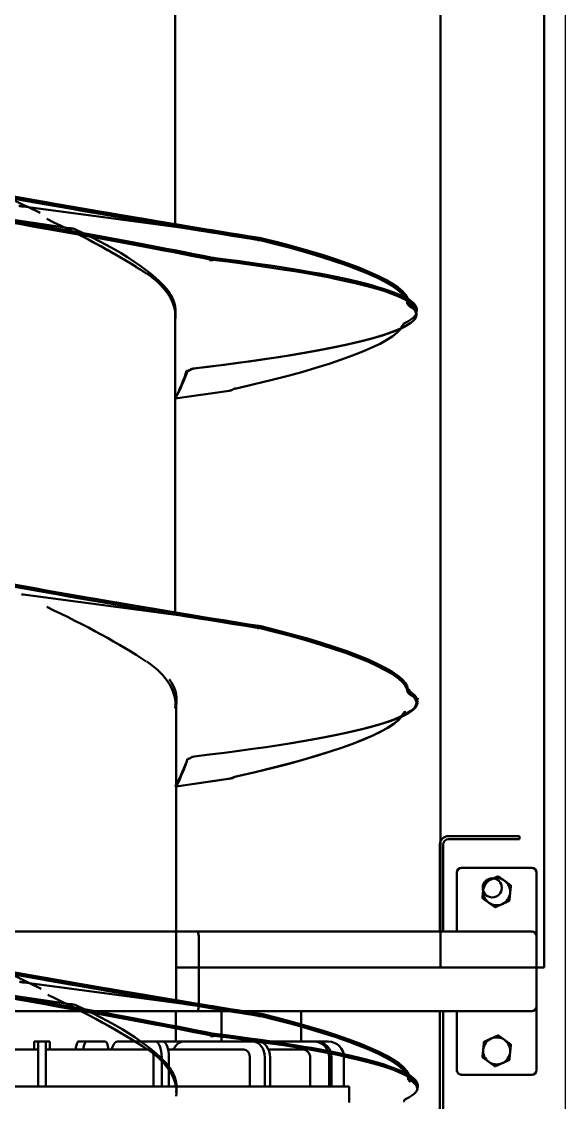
# Model space of a CAD drawing. Extents: x -3873 to 164127, y 7129 to 96529.
# Drawn here: x 63193 to 63535, y 67708 to 68387 of the extents above; entities that cross this region are included whole.
import ezdxf

# ---------------------------------------------------------------- set-up
doc = ezdxf.new("R2010")
doc.units = 0
doc.layers.add('LAYOUT', color=90, linetype='CONTINUOUS')
doc.layers.add('LAYOUT Kromeka', color=1, linetype='CONTINUOUS', lineweight=5)
doc.layers.add('Visible (ISO)', color=7, linetype='CONTINUOUS', lineweight=50)

# ---------------------------------------------------------------- blocks, each defined once
blk = doc.blocks.new('chilling_Gibletchiller_platform_short')
at = {"layer": 'LAYOUT', "color": 0, "linetype": 'Continuous', "ltscale": 50}
blk.add_line((-1205, 560), (1205, 560), dxfattribs=at)
blk = doc.blocks.new('*E242')
at = {"layer": 'Visible (ISO)', "color": 0}
blk.add_ellipse((2025.55, 84.12), major_axis=(243.51, -317.36), ratio=0.445686, start_param=2.064672, end_param=2.064674, dxfattribs=at)
blk = doc.blocks.new('CD30-500-2500 Giblet chiller')
at = {"layer": 'Visible (ISO)', "color": 0}
for p, q in [((105263.77, 16066.42), (107233.77, 16066.42)), ((106461.48, 16066.42), (107431.48, 16066.42)), ((107431.48, 16061.02), (107431.48, 16066.42)), ((107431.48, 16066.42), (107431.48, 16061.02)), ((107368.92, 16014.67), (107368.92, 16058.67)), ((107371.92, 16061.67), (107411.92, 16061.67)), ((107408.92, 16058.67), (107408.92, 15848.3)), ((107455.92, 16061.67), (107411.92, 16061.67)), ((107431.48, 16061.02), (107431.48, 16006.82)), ((107431.48, 16006.82), (107431.48, 16061.02)), ((107455.92, 16061.67), (107495.92, 16061.67)), ((107458.92, 16058.67), (107458.92, 15848.3)), ((107498.92, 16058.67), (107498.92, 16014.67)), ((107348.92, 16046.04), (107348.92, 16051.04)), ((107350.92, 16051.04), (107348.92, 16051.04)), ((107350.92, 16051.04), (107350.92, 16046.04)), ((107348.92, 16046.04), (107348.92, 16006.44)), ((107350.92, 16046.04), (107350.92, 16006.44)), ((107408.92, 16011.67), (107371.92, 16011.67)), ((107495.92, 16011.67), (107458.92, 16011.67)), ((105878.37, 16001.42), (107233.77, 16001.42)), ((106461.48, 16001.42), (107431.48, 16001.42)), ((107408.92, 16003.04), (107354.32, 16003.04)), ((107354.32, 16001.04), (107408.92, 16001.04)), ((107431.48, 16001.42), (107431.48, 16006.82)), ((107431.48, 16006.82), (107431.48, 16001.42)), ((107431.48, 16001.42), (107431.48, 15835.42)), ((107431.48, 15835.42), (107431.48, 16001.42)), ((107858.92, 16003.04), (107458.92, 16003.04)), ((107458.92, 16001.04), (107858.92, 16001.04)), ((107013.01, 15980.87), (107013.8, 15980.66)), ((107013.1, 15981), (107013.89, 15980.79)), ((107013.8, 15980.66), (107014.23, 15980.54)), ((107013.83, 15981.17), (107014.72, 15980.89)), ((107013.84, 15981.18), (107014.38, 15981.01)), ((107013.89, 15980.79), (107014.32, 15980.68)), ((107013.92, 15981.3), (107014.81, 15981.02)), ((107013.93, 15981.3), (107014.47, 15981.14)), ((107014.34, 15981.1), (107013.95, 15981.22)), ((107014.43, 15981.23), (107014.04, 15981.35)), ((107014.84, 15980.94), (107014.34, 15981.1)), ((107014.38, 15981.01), (107014.73, 15980.9)), ((107014.93, 15981.07), (107014.43, 15981.23)), ((107014.88, 15981.54), (107014.44, 15981.48)), ((107014.47, 15981.14), (107014.82, 15981.03)), ((107014.97, 15981.67), (107014.53, 15981.6)), ((107015.67, 15981.66), (107014.88, 15981.54)), ((107015.76, 15981.78), (107014.97, 15981.67)), ((107019.84, 15986.32), (107018.61, 15986.48)), ((107020.73, 15986.24), (107019.51, 15986.06)), ((107020.74, 15986.24), (107019.52, 15986.06)), ((107256.86, 15981.63), (107257.65, 15981.42)), ((107256.86, 15980.87), (107257.65, 15980.66)), ((107257.65, 15981.42), (107258.08, 15981.31)), ((107257.65, 15980.66), (107258.08, 15980.54)), ((107257.68, 15981.93), (107258.57, 15981.65)), ((107257.68, 15981.17), (107258.57, 15980.89)), ((107257.69, 15981.93), (107258.23, 15981.77)), ((107257.69, 15981.18), (107258.23, 15981.01)), ((107258.19, 15981.86), (107257.8, 15981.98)), ((107258.19, 15981.1), (107257.8, 15981.22)), ((107258.69, 15981.7), (107258.19, 15981.86)), ((107258.69, 15980.94), (107258.19, 15981.1)), ((107258.23, 15981.77), (107258.58, 15981.66)), ((107258.23, 15981.01), (107258.58, 15980.9)), ((107258.73, 15982.29), (107258.29, 15982.23)), ((107258.73, 15981.54), (107258.29, 15981.48)), ((107259.52, 15982.41), (107258.73, 15982.29)), ((107259.52, 15981.66), (107258.73, 15981.54)), ((107263.6, 15986.95), (107262.37, 15987.11)), ((107264.51, 15986.87), (107263.28, 15986.69)), ((107264.59, 15986.24), (107263.36, 15986.06)), ((107500.62, 15981.5), (107501.41, 15981.29)), ((107500.71, 15981.63), (107501.5, 15981.42)), ((107501.41, 15981.29), (107501.84, 15981.17)), ((107501.44, 15981.8), (107502.33, 15981.52)), ((107501.45, 15981.81), (107501.99, 15981.64)), ((107501.5, 15981.42), (107501.93, 15981.31)), ((107501.53, 15981.93), (107502.42, 15981.65)), ((107501.54, 15981.93), (107502.08, 15981.77)), ((107501.95, 15981.73), (107501.56, 15981.85)), ((107502.04, 15981.86), (107501.65, 15981.98)), ((107502.45, 15981.57), (107501.95, 15981.73)), ((107501.99, 15981.64), (107502.34, 15981.53)), ((107502.54, 15981.7), (107502.04, 15981.86)), ((107502.49, 15982.17), (107502.06, 15982.11)), ((107502.08, 15981.77), (107502.43, 15981.66)), ((107502.58, 15982.29), (107502.15, 15982.23)), ((107503.28, 15982.29), (107502.49, 15982.17)), ((107503.37, 15982.41), (107502.58, 15982.29)), ((107507.45, 15986.95), (107506.22, 15987.11)), ((107508.35, 15986.87), (107507.12, 15986.69)), ((107508.36, 15986.87), (107507.13, 15986.69)), ((107506.38, 15940.76), (107488.05, 15940.76)), ((107506.38, 15558.04), (107506.38, 15944.04)), ((107506.38, 15944.04), (107516.38, 15944.04)), ((107506.38, 15932.99), (107488.05, 15932.99)), ((107478.05, 15930.81), (107478.05, 15923.48)), ((107506.38, 15931.44), (107488.05, 15931.44)), ((107478.05, 15921.93), (107478.05, 15923.48)), ((107478.05, 15921.93), (107478.05, 15886.85)), ((107488.05, 15919.54), (107506.38, 15919.54)), ((107458.92, 15848.3), (107458.92, 15913.79)), ((107478.05, 15913.79), (107458.92, 15913.79)), ((107458.92, 15871.29), (107458.92, 15913.79)), ((107483.05, 15914.78), (107483.05, 15893.29)), ((107506.38, 15894.28), (107488.05, 15894.28)), ((106973.07, 15887.26), (106953.29, 15739.14)), ((106973.16, 15888.01), (106953.38, 15739.31)), ((106973.02, 15886.89), (106973.79, 15886.58)), ((106973.12, 15887.59), (106973.05, 15887.61)), ((106973.09, 15887.46), (106973.05, 15887.61)), ((106973.12, 15887.65), (106973.88, 15887.34)), ((106973.21, 15888.35), (106973.14, 15888.37)), ((106973.19, 15888.21), (106973.14, 15888.37)), ((106973.32, 15888.49), (106974.25, 15887.54)), ((106973.41, 15889.24), (106974.34, 15888.29)), ((106973.79, 15886.58), (106974.25, 15886.39)), ((106973.88, 15887.34), (106974.34, 15887.15)), ((106974.28, 15887.29), (106974.21, 15887.3)), ((106974.28, 15887.28), (106974.28, 15887.29)), ((106974.37, 15888.04), (106974.3, 15888.06)), ((106974.3, 15887.49), (106974.43, 15887.36)), ((106974.37, 15888.04), (106974.37, 15888.04)), ((106974.39, 15888.25), (106974.52, 15888.12)), ((106974.51, 15886.44), (106974.5, 15886.49)), ((106974.6, 15887.18), (106974.59, 15887.24)), ((107216.92, 15887.26), (107197.14, 15739.14)), ((107216.88, 15886.89), (107217.64, 15886.58)), ((107216.97, 15887.59), (107216.9, 15887.61)), ((107216.95, 15887.46), (107216.9, 15887.61)), ((107217.17, 15888.49), (107218.1, 15887.54)), ((107217.64, 15886.58), (107218.1, 15886.39)), ((107218.13, 15887.29), (107218.06, 15887.3)), ((107218.13, 15887.28), (107218.13, 15887.29)), ((107218.15, 15887.49), (107218.28, 15887.36)), ((107218.36, 15886.44), (107218.35, 15886.49)), ((107460.68, 15887.89), (107440.9, 15739.77)), ((107460.77, 15888.64), (107440.99, 15739.94)), ((107460.64, 15887.52), (107461.4, 15887.21)), ((107460.73, 15888.22), (107460.66, 15888.24)), ((107460.71, 15888.08), (107460.66, 15888.24)), ((107460.73, 15888.28), (107461.49, 15887.96)), ((107460.82, 15888.98), (107460.75, 15888.99)), ((107460.8, 15888.84), (107460.75, 15888.99)), ((107460.93, 15889.12), (107461.86, 15888.17)), ((107461.02, 15889.87), (107461.95, 15888.92)), ((107461.4, 15887.21), (107461.86, 15887.02)), ((107461.49, 15887.96), (107461.95, 15887.78)), ((107461.89, 15887.91), (107461.82, 15887.93)), ((107461.89, 15887.91), (107461.89, 15887.91)), ((107461.98, 15888.67), (107461.91, 15888.69)), ((107461.91, 15888.12), (107462.04, 15887.99)), ((107461.98, 15888.66), (107461.98, 15888.67)), ((107462, 15888.88), (107462.13, 15888.75)), ((107462.12, 15887.06), (107462.11, 15887.12)), ((107462.21, 15887.81), (107462.2, 15887.87)), ((107478.05, 15883.51), (107478.05, 15886.85)), ((107506.38, 15890.94), (107488.05, 15890.94)), ((107478.05, 15883.51), (107478.05, 15840.14)), ((107488.05, 15881.63), (107506.38, 15881.63)), ((107483.05, 15877.92), (107483.05, 15830.26)), ((107074, 15834.78), (107069.08, 15868.55)), ((107317.76, 15835.41), (107312.84, 15869.18)), ((107317.76, 15835.41), (107312.93, 15868.42)), ((107458.92, 15871.29), (107458.92, 15865.29)), ((107458.92, 15865.29), (107458.92, 15636.79)), ((106985.62, 15858.51), (106985.59, 15858.52)), ((106985.6, 15858.39), (106985.59, 15858.52)), ((106985.86, 15859.35), (106986.79, 15858.55)), ((106986.81, 15858.35), (106986.75, 15858.36)), ((106986.81, 15858.34), (106986.81, 15858.35)), ((106986.83, 15858.51), (106986.96, 15858.4)), ((107478.05, 15863.79), (107458.92, 15863.79)), ((107473.17, 15858.74), (107473.94, 15858.43)), ((107473.24, 15859.14), (107473.2, 15859.14)), ((107473.21, 15859.02), (107473.2, 15859.14)), ((107473.47, 15859.98), (107474.4, 15859.18)), ((107473.94, 15858.43), (107474.4, 15858.25)), ((107474.42, 15858.98), (107474.36, 15858.99)), ((107474.43, 15858.97), (107474.42, 15858.98)), ((107474.45, 15859.14), (107474.57, 15859.03)), ((106985.56, 15858.11), (106986.33, 15857.8)), ((106986.33, 15857.8), (106986.79, 15857.62)), ((106987.05, 15856.25), (106987.03, 15856.38)), ((107474.66, 15856.87), (107474.64, 15857.01)), ((107408.92, 15848.3), (107408.92, 15653.78)), ((107455.92, 15849.54), (107411.92, 15849.54)), ((107411.92, 15849.54), (107455.92, 15849.54)), ((107478.05, 15840.14), (107478.05, 15826.74)), ((106773.23, 15834.78), (106966.12, 15834.78)), ((106966.06, 15834.78), (106775.92, 15834.78)), ((106966.08, 15834.78), (106874.93, 15834.78)), ((107017.08, 15834.78), (107209.97, 15834.78)), ((107209.91, 15834.78), (107019.77, 15834.78)), ((107250.81, 15831.59), (107250.78, 15831.22)), ((107260.84, 15835.41), (107453.73, 15835.41)), ((107453.67, 15835.41), (107263.53, 15835.41)), ((107453.69, 15835.41), (107362.54, 15835.41)), ((107478.05, 15835.04), (107458.92, 15835.04)), ((107480.98, 15834.89), (107483.05, 15833.35)), ((107494.66, 15831.59), (107494.63, 15831.22)), ((107007.05, 15830.96), (107007.02, 15830.59)), ((107478.05, 15822.17), (107478.05, 15826.74)), ((107506.38, 15830.81), (107488.05, 15830.81)), ((107506.38, 15826.24), (107488.05, 15826.24)), ((107478.05, 15822.17), (107478.05, 15798.44)), ((107483.05, 15819.11), (107483.05, 15753.54)), ((107488.05, 15821.15), (107506.38, 15821.15)), ((107478.05, 15791.01), (107478.05, 15778.88)), ((107480.98, 15795.56), (107483.05, 15794.72)), ((107478.05, 15773.99), (107478.05, 15778.88)), ((107480.98, 15777.41), (107483.05, 15776.98)), ((107480.98, 15772.52), (107483.05, 15772.09)), ((106966.88, 15768.13), (106947.2, 15633.39)), ((107454.49, 15768.76), (107434.81, 15634.02)), ((107478.05, 15756.04), (107478.05, 15753.54)), ((107483.05, 15756.04), (107478.05, 15756.04)), ((107478.05, 15748.54), (107478.05, 15753.54)), ((107488.05, 15753.54), (107478.05, 15753.54)), ((107506.38, 15753.54), (107488.05, 15753.54)), ((107478.05, 15748.54), (107478.05, 15746.04)), ((107478.05, 15748.54), (107488.05, 15748.54)), ((107483.05, 15746.04), (107478.05, 15746.04)), ((107483.05, 15748.54), (107483.05, 15682.97)), ((107506.38, 15748.54), (107488.05, 15748.54))]:
    blk.add_line(p, q, dxfattribs=at)
blk.add_circle((107381.48, 16033.92), 6, dxfattribs=at)
for centre, radius, start, end in [((107371.92, 16058.67), 3, 90, 180), ((107411.92, 16058.67), 3, 90, 180), ((107455.92, 16058.67), 3, 0, 90), ((107495.92, 16058.67), 3, 0, 90), ((107383.92, 16036.67), 8.5, 144.11182, 204.11182), ((107383.92, 16036.67), 8.5, 84.11182, 144.11182), ((107383.92, 16036.67), 8.5, 24.11182, 84.11182), ((107483.92, 16036.67), 8.5, 144.11182, 204.11182), ((107483.92, 16036.67), 8.5, 84.11182, 144.11182), ((107483.92, 16036.67), 8.5, 24.11182, 84.11182), ((107383.92, 16036.67), 8.5, 324.11182, 24.11182), ((107483.92, 16036.67), 8.5, 324.11182, 24.11182), ((107383.92, 16036.67), 8.5, 204.11182, 264.11182), ((107383.92, 16036.67), 8.5, 264.11182, 324.11182), ((107483.92, 16036.67), 8.5, 204.11182, 264.11182), ((107483.92, 16036.67), 8.5, 264.11182, 324.11182), ((107371.92, 16014.67), 3, 180, 270), ((107495.92, 16014.67), 3, 270, 0), ((107354.32, 16006.44), 5.4, 180, 270), ((107354.32, 16006.44), 3.4, 180, 270), ((107483.92, 15892.29), 6, 167.96717, 192.03283)]:
    blk.add_arc(centre, radius, start, end, dxfattribs=at)
for centre, major_axis, ratio, start_param, end_param in [((107006.56, 15587.2), (12.9, 399.15), 0.096956, -0.196488, 0.827081), ((107035.44, 15587.33), (-14.31, 398.95), 0.094964, -0.866757, 0.148975), ((107035.53, 15587.34), (-14.38, 398.94), 0.094892, -0.868832, 0.146901), ((107279.29, 15587.97), (-14.38, 398.94), 0.094892, -0.868832, 0.146901), ((107279.29, 15587.33), (-14.31, 398.95), 0.094964, -0.866757, 0.148975), ((107494.18, 15587.83), (12.9, 399.15), 0.096956, -0.196488, 0.827081), ((107005.34, 15587.36), (12.9, 399.15), 0.096956, -0.009721, 0.827081), ((107492.95, 15587.99), (12.9, 399.15), 0.096956, -0.009721, 0.827081), ((106984.82, 15786.45), (28.89, 194.37), 0.155861, 0.023148, 1.046718), ((106984.8, 15786.73), (28.91, 194.22), 0.156124, 0.019911, 1.043481), ((106986.05, 15786.12), (28.89, 194.37), 0.155861, 0.023148, 1.046718), ((106986.02, 15786.41), (28.91, 194.22), 0.156124, 0.019911, 1.043481), ((107018.63, 15588.04), (18.26, 397.43), 0.351112, 0.163401, 0.164188), ((107018.72, 15588.02), (18.02, 397.5), 0.351131, 0.161683, 0.16247), ((107034.21, 15587.15), (-14.31, 398.95), 0.094964, 0.01054, 0.148975), ((107034.3, 15587.16), (-14.38, 398.94), 0.094892, 0.010589, 0.146901), ((107019.52, 15587.76), (18.26, 397.43), 0.351112, 0.163401, 0.164188), ((107019.61, 15587.74), (18.02, 397.5), 0.351131, 0.161683, 0.16247), ((107228.67, 15786.45), (28.89, 194.37), 0.155861, 0.023148, 1.046718), ((107229.9, 15786.12), (28.89, 194.37), 0.155861, 0.023148, 1.046718), ((107262.48, 15588.64), (18.02, 397.5), 0.351131, 0.161683, 0.16247), ((107262.48, 15588.04), (18.26, 397.43), 0.351112, 0.163401, 0.164188), ((107278.07, 15587.78), (-14.38, 398.94), 0.094892, 0.010589, 0.146901), ((107278.07, 15587.15), (-14.31, 398.95), 0.094964, 0.01054, 0.148975), ((107263.37, 15588.37), (18.02, 397.5), 0.351131, 0.161683, 0.16247), ((107263.37, 15587.76), (18.26, 397.43), 0.351112, 0.163401, 0.164188), ((107472.43, 15787.07), (28.89, 194.37), 0.155861, 0.023148, 1.046718), ((107472.41, 15787.36), (28.91, 194.22), 0.156124, 0.019911, 1.043481), ((107473.66, 15786.75), (28.89, 194.37), 0.155861, 0.023148, 1.046718), ((107473.63, 15787.03), (28.91, 194.22), 0.156124, 0.019911, 1.043481), ((107506.24, 15588.67), (18.26, 397.43), 0.351112, 0.163401, 0.164188), ((107506.33, 15588.64), (18.02, 397.5), 0.351131, 0.161683, 0.16247), ((107521.83, 15587.77), (-14.31, 398.95), 0.094964, 0.01054, 0.148975), ((107521.92, 15587.78), (-14.38, 398.94), 0.094892, 0.010589, 0.146901), ((107507.13, 15588.39), (18.26, 397.43), 0.351112, 0.163401, 0.164188), ((107507.22, 15588.37), (18.02, 397.5), 0.351131, 0.161683, 0.16247), ((107032.06, 15584.99), (-23.9, 395.63), 0.350553, -0.137357, -0.136571), ((107054.01, 15781.69), (-28.64, 196.33), 0.150145, -1.107718, -0.091985), ((107275.82, 15585.62), (-23.9, 395.63), 0.350553, -0.137357, -0.136571), ((107275.91, 15585.61), (-24.14, 395.54), 0.350525, -0.139091, -0.138305), ((107297.77, 15782.31), (-28.64, 196.33), 0.150145, -1.107718, -0.091985), ((107297.79, 15782.02), (-28.65, 196.5), 0.149826, -1.110801, -0.095069), ((107519.67, 15585.62), (-23.9, 395.63), 0.350553, -0.137357, -0.136571), ((107488.05, 15930.81), (-10, 0), 0.994522, 4.712389, 6.283185), ((107488.05, 15923.48), (-10, 0), 0.951057, 4.712389, 6.283185), ((107488.05, 15921.93), (-10, 0), 0.951057, 4.712389, 6.283185), ((107488.05, 15914.78), (5, 0), 0.951153, 1.570852, 3.141643), ((107488.05, 15886.85), (-10, 0), 0.743145, 4.712389, 6.283185), ((106953.41, 15809.46), (39.98, 236.44), 0.028443, 4.032327, 5.050836), ((106953.5, 15809.7), (39.99, 236.47), 0.028076, 4.034553, 5.053062), ((106954.63, 15808.96), (39.98, 236.44), 0.028443, 4.032327, 5.050836), ((106954.72, 15809.2), (39.99, 236.47), 0.028076, 4.034553, 5.053062), ((107197.26, 15809.46), (39.98, 236.44), 0.028443, 4.032327, 5.050836), ((107198.48, 15808.96), (39.98, 236.44), 0.028443, 4.032327, 5.050836), ((107441.02, 15810.09), (39.98, 236.44), 0.028443, 4.032327, 5.050836), ((107441.11, 15810.32), (39.99, 236.47), 0.028076, 4.034553, 5.053062), ((107442.24, 15809.59), (39.98, 236.44), 0.028443, 4.032327, 5.050836), ((107442.33, 15809.82), (39.99, 236.47), 0.028076, 4.034553, 5.053062), ((107488.05, 15883.51), (-10, 0), 0.743145, 4.712389, 6.283185), ((107488.05, 15877.92), (5, 0), 0.74322, 1.570809, 3.141599), ((107316.74, 15738.14), (-131.84, 296.51), 0.166658, -1.179021, -1.177482), ((107072.98, 15737.51), (-131.84, 296.51), 0.166658, -1.179021, -1.177482), ((107066.16, 15866.97), (0.08, 5.67), 0.533245, -0.875647, -0.763675), ((107316.83, 15738.16), (-131.96, 296.36), 0.165694, -1.181387, -1.179848), ((107309.92, 15867.59), (0.08, 5.67), 0.533245, -0.875647, -0.763675), ((107310.01, 15866.83), (0.08, 5.68), 0.532831, -0.875835, -0.763862), ((107453.1, 15700.68), (39.63, 235.46), 0.036183, 0.84092, 1.859429), ((107454.32, 15700.18), (39.63, 235.46), 0.036183, 0.84092, 1.859429), ((106965.48, 15700.05), (39.63, 235.46), 0.036183, 0.84092, 1.859429), ((106966.71, 15699.55), (39.63, 235.46), 0.036183, 0.84092, 1.859429), ((107060.44, 15584.47), (-101.36, 334.07), 0.292533, -0.770475, -0.768936), ((107053.62, 15841.51), (0.25, 4.52), 0.666682, -0.820123, -0.70815), ((107304.29, 15585.11), (-101.58, 333.83), 0.29207, -0.772702, -0.771164), ((107304.29, 15584.47), (-101.36, 334.07), 0.292533, -0.770475, -0.768936), ((107297.47, 15841.51), (0.25, 4.52), 0.666682, -0.820123, -0.70815), ((107297.47, 15841.51), (0.25, 4.53), 0.66547, -0.820709, -0.708737), ((107411.92, 15848.3), (-3, 0), 0.414214, 4.712389, 6.283185), ((107411.92, 15848.3), (-3, 0), 0.414214, 4.712389, 6.283185), ((107455.92, 15848.3), (-3, 0), 0.414214, 3.141593, 4.712389), ((107455.92, 15848.3), (-3, 0), 0.414214, 3.141593, 4.712389), ((107060.53, 15584.48), (-101.58, 333.83), 0.29207, -0.772702, -0.771164), ((107053.71, 15840.88), (0.25, 4.53), 0.66547, -0.820709, -0.708737), ((107081.72, 15816.79), (-41.96, 26.46), 0.236453, -1.23953, -0.78902), ((107081.85, 15817.24), (-42.02, 24.86), 0.239951, -1.243634, -0.795186), ((107325.57, 15816.79), (-41.96, 26.46), 0.236453, -1.23953, -0.78902), ((107325.62, 15817.87), (-42.02, 24.86), 0.239951, -1.243634, -0.795186), ((107488.05, 15840.14), (-10, 0), 0.743145, 0, 0.785398), ((106987.35, 15701.28), (38.6, 135.78), 0.301806, 0.380987, 1.114386), ((107015.6, 15750.78), (8.68, 84.04), 0.484921, -0.009688, 0.718496), ((107015.69, 15750.78), (8.57, 84.05), 0.485184, -0.010296, 0.715753), ((107028.14, 15750.78), (-11.22, 83.98), 0.477861, -0.123463, 0.258827), ((107026.38, 15750.78), (-11.22, 83.98), 0.477861, -0.123463, -0.085327), ((107013.84, 15750.78), (8.68, 84.04), 0.484921, -0.009688, 0.028645), ((107013.93, 15750.78), (8.57, 84.05), 0.485184, -0.010296, 0.028044), ((107259.45, 15750.78), (8.68, 84.04), 0.484921, -0.009688, 0.718496), ((107219.77, 15751.41), (24.39, 83.47), 0.437114, -0.19556, -0.188688), ((107271.9, 15751.41), (-11.22, 83.98), 0.477861, -0.123463, 0.258827), ((107270.14, 15751.41), (-11.22, 83.98), 0.477861, -0.123463, -0.085327), ((107257.69, 15751.41), (8.57, 84.05), 0.485184, -0.010296, 0.028044), ((107257.69, 15750.78), (8.68, 84.04), 0.484921, -0.009688, 0.028645), ((107474.96, 15701.91), (38.6, 135.78), 0.301806, 0.380987, 1.114386), ((107503.21, 15751.41), (8.68, 84.04), 0.484921, -0.009688, 0.718496), ((107503.3, 15751.41), (8.57, 84.05), 0.485184, -0.010296, 0.715753), ((107463.62, 15751.41), (24.39, 83.47), 0.437114, -0.19556, -0.188688), ((107515.75, 15751.41), (-11.22, 83.98), 0.477861, -0.123463, 0.258827), ((107513.99, 15751.41), (-11.22, 83.98), 0.477861, -0.123463, -0.085327), ((107501.45, 15751.41), (8.68, 84.04), 0.484921, -0.009688, 0.028645), ((107501.54, 15751.41), (8.57, 84.05), 0.485184, -0.010296, 0.028044), ((106976.01, 15750.78), (24.39, 83.47), 0.437114, -0.19556, -0.188688), ((107488.05, 15826.74), (-10, 0), 0.406737, 4.712389, 6.283185), ((107488.05, 15822.17), (-10, 0), 0.406737, 4.712389, 6.283185), ((107488.05, 15819.11), (5, 0), 0.406778, 1.570803, 3.141594), ((106974.81, 15724.8), (51.63, 120.09), 0.186918, 0.78613, 1.405938), ((106974.9, 15724.65), (51.58, 120.16), 0.187822, 0.783769, 1.405084), ((107218.66, 15724.8), (51.63, 120.09), 0.186918, 0.78613, 1.405938), ((107462.42, 15725.43), (51.63, 120.09), 0.186918, 0.78613, 1.405938), ((107462.51, 15725.28), (51.58, 120.16), 0.187822, 0.783769, 1.405084), ((107488.05, 15798.44), (-10, 0), 0.406737, 0, 0.785398), ((107488.05, 15791.01), (-10, 0), 0.207912, 5.235988, 6.283185), ((107488.05, 15778.88), (-10, 0), 0.207912, 0, 0.785398), ((107488.05, 15773.99), (-10, 0), 0.207912, 0, 0.785398), ((106968.66, 15752.28), (15.86, 156.82), 0.021387, 1.467245, 1.467838), ((106965.3, 15720.5), (15.86, 156.82), 0.021387, 1.257271, 1.259716), ((107456.27, 15752.9), (15.86, 156.82), 0.021387, 1.467245, 1.467838), ((107452.91, 15721.13), (15.86, 156.82), 0.021387, 1.257271, 1.259716), ((106945.52, 15775.79), (52.76, 118.57), 0.166176, 4.388076, 4.566487), ((107433.13, 15776.42), (52.76, 118.57), 0.166176, 4.388076, 4.566487), ((106954.89, 15780.22), (16, 156.77), 0.016888, 4.443006, 4.443599), ((106951.54, 15748.19), (16, 156.77), 0.016888, 4.651128, 4.653573), ((106954.99, 15780.07), (16, 156.76), 0.016673, 4.445118, 4.445711), ((106951.63, 15748.03), (16, 156.76), 0.016673, 4.653239, 4.655685), ((107198.75, 15780.22), (16, 156.77), 0.016888, 4.443006, 4.443599), ((107195.39, 15748.19), (16, 156.77), 0.016888, 4.651128, 4.653573), ((107442.51, 15780.85), (16, 156.77), 0.016888, 4.443006, 4.443599), ((107439.15, 15748.82), (16, 156.77), 0.016888, 4.651128, 4.653573), ((107442.6, 15780.7), (16, 156.76), 0.016673, 4.445118, 4.445711), ((107439.24, 15748.66), (16, 156.76), 0.016673, 4.653239, 4.655685)]:
    blk.add_ellipse(centre, major_axis=major_axis, ratio=ratio, start_param=start_param, end_param=end_param, dxfattribs=at)
for points in [[(107374.15, 16037.68), (107375.7, 16039.81), (107377.03, 16041.66)], [(107377.03, 16041.66), (107378.37, 16043.5), (107379.91, 16045.63)], [(107379.91, 16045.63), (107382.52, 16045.36), (107384.79, 16045.13)], [(107384.79, 16045.13), (107387.06, 16044.89), (107389.67, 16044.62)], [(107389.67, 16044.62), (107390.75, 16042.22), (107391.68, 16040.15)], [(107474.15, 16037.68), (107475.7, 16039.81), (107477.03, 16041.66)], [(107477.03, 16041.66), (107478.37, 16043.5), (107479.91, 16045.63)], [(107479.91, 16045.63), (107482.52, 16045.36), (107484.79, 16045.13)], [(107484.79, 16045.13), (107487.06, 16044.89), (107489.67, 16044.62)], [(107489.67, 16044.62), (107490.75, 16042.22), (107491.68, 16040.15)], [(107376.16, 16033.2), (107375.23, 16035.28), (107374.15, 16037.68)], [(107393.68, 16035.67), (107392.14, 16033.54), (107390.8, 16031.69)], [(107391.68, 16040.15), (107392.61, 16038.07), (107393.68, 16035.67)], [(107476.16, 16033.2), (107475.23, 16035.28), (107474.15, 16037.68)], [(107493.68, 16035.67), (107492.14, 16033.54), (107490.8, 16031.69)], [(107491.68, 16040.15), (107492.61, 16038.07), (107493.68, 16035.67)], [(107378.16, 16028.72), (107377.09, 16031.12), (107376.16, 16033.2)], [(107383.05, 16028.22), (107380.78, 16028.45), (107378.16, 16028.72)], [(107387.93, 16027.71), (107385.31, 16027.98), (107383.05, 16028.22)], [(107390.8, 16031.69), (107389.47, 16029.84), (107387.93, 16027.71)], [(107478.16, 16028.72), (107477.09, 16031.12), (107476.16, 16033.2)], [(107483.05, 16028.22), (107480.78, 16028.45), (107478.16, 16028.72)], [(107487.93, 16027.71), (107485.31, 16027.98), (107483.05, 16028.22)], [(107490.8, 16031.69), (107489.47, 16029.84), (107487.93, 16027.71)]]:
    blk.add_rational_spline(points, [1, 1.0379548493, 1], degree=2, dxfattribs=at)
for points, knots in [([(107013.83, 15981.17), (107013.61, 15981.15), (107013.43, 15981.11), (107013.16, 15981.01), (107013.06, 15980.94), (107013.01, 15980.87)], [0, 0, 0, 0, 0.5, 0.5, 1, 1, 1, 1]), ([(107013.92, 15981.3), (107013.7, 15981.27), (107013.52, 15981.24), (107013.25, 15981.14), (107013.15, 15981.08), (107013.1, 15981)], [0, 0, 0, 0, 0.5, 0.5, 1, 1, 1, 1]), ([(107015.67, 15981.66), (107015.62, 15981.54), (107015.52, 15981.42), (107015.38, 15981.3), (107015.23, 15981.17), (107015.05, 15981.05), (107014.84, 15980.94)], [0, 0, 0, 0, 0.5, 0.5, 0.5, 1, 1, 1, 1]), ([(107015.76, 15981.78), (107015.71, 15981.67), (107015.61, 15981.54), (107015.47, 15981.42), (107015.33, 15981.3), (107015.14, 15981.18), (107014.93, 15981.07)], [0, 0, 0, 0, 0.5, 0.5, 0.5, 1, 1, 1, 1]), ([(107257.68, 15981.93), (107257.46, 15981.9), (107257.28, 15981.86), (107257.01, 15981.77), (107256.91, 15981.7), (107256.86, 15981.63)], [0, 0, 0, 0, 0.5, 0.5, 1, 1, 1, 1]), ([(107257.68, 15981.17), (107257.46, 15981.15), (107257.28, 15981.11), (107257.01, 15981.01), (107256.91, 15980.94), (107256.86, 15980.87)], [0, 0, 0, 0, 0.5, 0.5, 1, 1, 1, 1]), ([(107259.52, 15982.41), (107259.47, 15982.3), (107259.37, 15982.17), (107259.23, 15982.05), (107259.09, 15981.93), (107258.9, 15981.81), (107258.69, 15981.7)], [0, 0, 0, 0, 0.5, 0.5, 0.5, 1, 1, 1, 1]), ([(107259.52, 15981.66), (107259.47, 15981.54), (107259.37, 15981.42), (107259.23, 15981.3), (107259.09, 15981.17), (107258.9, 15981.05), (107258.69, 15980.94)], [0, 0, 0, 0, 0.5, 0.5, 0.5, 1, 1, 1, 1]), ([(107501.44, 15981.8), (107501.22, 15981.77), (107501.04, 15981.73), (107500.77, 15981.63), (107500.67, 15981.57), (107500.62, 15981.5)], [0, 0, 0, 0, 0.5, 0.5, 1, 1, 1, 1]), ([(107501.53, 15981.93), (107501.31, 15981.9), (107501.14, 15981.86), (107500.86, 15981.77), (107500.76, 15981.7), (107500.71, 15981.63)], [0, 0, 0, 0, 0.5, 0.5, 1, 1, 1, 1]), ([(107503.28, 15982.29), (107503.23, 15982.17), (107503.13, 15982.05), (107502.99, 15981.92), (107502.85, 15981.8), (107502.66, 15981.68), (107502.45, 15981.57)], [0, 0, 0, 0, 0.5, 0.5, 0.5, 1, 1, 1, 1]), ([(107503.37, 15982.41), (107503.32, 15982.3), (107503.22, 15982.17), (107503.08, 15982.05), (107502.94, 15981.93), (107502.75, 15981.81), (107502.54, 15981.7)], [0, 0, 0, 0, 0.5, 0.5, 0.5, 1, 1, 1, 1]), ([(107028.21, 15977.58), (107028.15, 15977.68), (107028.05, 15977.77), (107027.91, 15977.85), (107027.77, 15977.93), (107027.59, 15977.99), (107027.37, 15978.04)], [0, 0, 0, 0, 0.5, 0.5, 0.5, 1, 1, 1, 1]), ([(107271.97, 15978.21), (107271.91, 15978.31), (107271.81, 15978.4), (107271.67, 15978.48), (107271.53, 15978.56), (107271.35, 15978.62), (107271.13, 15978.67)], [0, 0, 0, 0, 0.5, 0.5, 0.5, 1, 1, 1, 1]), ([(107272.06, 15978.04), (107272, 15978.14), (107271.9, 15978.23), (107271.76, 15978.31), (107271.62, 15978.39), (107271.44, 15978.46), (107271.23, 15978.51)], [0, 0, 0, 0, 0.5, 0.5, 0.5, 1, 1, 1, 1]), ([(107515.82, 15978.21), (107515.76, 15978.31), (107515.67, 15978.4), (107515.52, 15978.48), (107515.38, 15978.56), (107515.2, 15978.62), (107514.99, 15978.67)], [0, 0, 0, 0, 0.5, 0.5, 0.5, 1, 1, 1, 1]), ([(106974.51, 15886.44), (106974.49, 15886.61), (106974.47, 15886.77), (106974.44, 15887.08), (106974.43, 15887.22), (106974.43, 15887.36)], [-0.3710489, -0.3710489, -0.3710489, -0.3710489, -0.1855245, -0.1855245, 0, 0, 0, 0]), ([(106974.6, 15887.18), (106974.58, 15887.36), (106974.56, 15887.52), (106974.53, 15887.83), (106974.52, 15887.98), (106974.52, 15888.12)], [-0.3710489, -0.3710489, -0.3710489, -0.3710489, -0.1855245, -0.1855245, 0, 0, 0, 0]), ([(107218.36, 15886.44), (107218.34, 15886.61), (107218.32, 15886.77), (107218.29, 15887.08), (107218.28, 15887.22), (107218.28, 15887.36)], [-0.3710489, -0.3710489, -0.3710489, -0.3710489, -0.1855245, -0.1855245, 0, 0, 0, 0]), ([(107462.12, 15887.06), (107462.1, 15887.23), (107462.08, 15887.4), (107462.05, 15887.71), (107462.04, 15887.85), (107462.04, 15887.99)], [-0.3710489, -0.3710489, -0.3710489, -0.3710489, -0.1855245, -0.1855245, 0, 0, 0, 0]), ([(107462.21, 15887.81), (107462.19, 15887.98), (107462.17, 15888.15), (107462.14, 15888.46), (107462.13, 15888.61), (107462.13, 15888.75)], [-0.3710489, -0.3710489, -0.3710489, -0.3710489, -0.1855245, -0.1855245, 0, 0, 0, 0]), ([(107069.08, 15868.55), (107069.02, 15868.94), (107068.94, 15869.31), (107068.85, 15869.66), (107068.76, 15869.98), (107068.65, 15870.29), (107068.53, 15870.57)], [0.1527254, 0.1527254, 0.1527254, 0.1527254, 0.5000028, 0.5000028, 0.5000028, 0.8159434, 0.8159434, 0.8159434, 0.8159434]), ([(107312.84, 15869.18), (107312.78, 15869.57), (107312.7, 15869.94), (107312.61, 15870.29), (107312.52, 15870.61), (107312.41, 15870.91), (107312.29, 15871.19)], [0.1527254, 0.1527254, 0.1527254, 0.1527254, 0.5000028, 0.5000028, 0.5000028, 0.8159434, 0.8159434, 0.8159434, 0.8159434]), ([(107312.93, 15868.42), (107312.87, 15868.8), (107312.79, 15869.17), (107312.7, 15869.52), (107312.61, 15869.84), (107312.5, 15870.15), (107312.38, 15870.43)], [0.1548942, 0.1548942, 0.1548942, 0.1548942, 0.5000028, 0.5000028, 0.5000028, 0.8159434, 0.8159434, 0.8159434, 0.8159434]), ([(106987.05, 15856.25), (106987.02, 15856.62), (106987, 15856.98), (106986.98, 15857.7), (106986.97, 15858.06), (106986.96, 15858.4)], [-0.3710489, -0.3710489, -0.3710489, -0.3710489, -0.1855245, -0.1855245, 0, 0, 0, 0]), ([(107474.66, 15856.87), (107474.64, 15857.25), (107474.62, 15857.61), (107474.59, 15858.33), (107474.58, 15858.68), (107474.57, 15859.03)], [-0.3710489, -0.3710489, -0.3710489, -0.3710489, -0.1855245, -0.1855245, 0, 0, 0, 0]), ([(107056.6, 15842.48), (107056.55, 15842.93), (107056.45, 15843.37), (107056.31, 15843.77), (107056.22, 15844.02), (107056.11, 15844.26), (107055.99, 15844.48)], [0, 0, 0, 0, 0.5000028, 0.5000028, 0.5000028, 0.8159434, 0.8159434, 0.8159434, 0.8159434]), ([(107056.69, 15841.85), (107056.64, 15842.3), (107056.54, 15842.74), (107056.4, 15843.14), (107056.31, 15843.39), (107056.2, 15843.63), (107056.08, 15843.85)], [0, 0, 0, 0, 0.5000028, 0.5000028, 0.5000028, 0.8159434, 0.8159434, 0.8159434, 0.8159434]), ([(107300.45, 15842.48), (107300.4, 15842.93), (107300.3, 15843.37), (107300.16, 15843.77), (107300.07, 15844.02), (107299.96, 15844.26), (107299.84, 15844.48)], [0, 0, 0, 0, 0.5000028, 0.5000028, 0.5000028, 0.8159434, 0.8159434, 0.8159434, 0.8159434]), ([(107300.45, 15842.48), (107300.4, 15842.93), (107300.3, 15843.37), (107300.16, 15843.77), (107300.07, 15844.02), (107299.96, 15844.26), (107299.84, 15844.48)], [0, 0, 0, 0, 0.5000028, 0.5000028, 0.5000028, 0.8159434, 0.8159434, 0.8159434, 0.8159434]), ([(106952.85, 15736.41), (106952.93, 15736.65), (106953, 15736.89), (106953.06, 15737.15), (106953.16, 15737.55), (106953.23, 15737.98), (106953.28, 15738.41)], [0.1840543, 0.1840543, 0.1840543, 0.1840543, 0.5, 0.5, 0.5, 1, 1, 1, 1]), ([(107440.37, 15736.87), (107440.45, 15737.1), (107440.52, 15737.35), (107440.59, 15737.6), (107440.68, 15738), (107440.75, 15738.43), (107440.8, 15738.86)], [0.1840543, 0.1840543, 0.1840543, 0.1840543, 0.5, 0.5, 0.5, 1, 1, 1, 1]), ([(107440.46, 15737.04), (107440.54, 15737.28), (107440.61, 15737.52), (107440.68, 15737.78), (107440.77, 15738.18), (107440.85, 15738.6), (107440.89, 15739.04)], [0.1840543, 0.1840543, 0.1840543, 0.1840543, 0.5, 0.5, 0.5, 1, 1, 1, 1])]:
    blk.add_open_spline(points, degree=3, knots=knots, dxfattribs=at)
for points in [[(107013.84, 15981.18), (107013.83, 15981.18), (107013.83, 15981.17), (107013.83, 15981.17)], [(107013.93, 15981.3), (107013.92, 15981.3), (107013.92, 15981.3), (107013.92, 15981.3)], [(107014.44, 15981.48), (107014.38, 15981.4), (107014.2, 15981.3), (107013.95, 15981.22)], [(107014.53, 15981.6), (107014.47, 15981.52), (107014.29, 15981.42), (107014.04, 15981.35)], [(107014.72, 15980.89), (107014.47, 15980.8), (107014.29, 15980.69), (107014.23, 15980.54)], [(107014.81, 15981.02), (107014.56, 15980.93), (107014.38, 15980.82), (107014.32, 15980.68)], [(107014.73, 15980.9), (107014.72, 15980.9), (107014.72, 15980.89), (107014.72, 15980.89)], [(107014.82, 15981.03), (107014.81, 15981.03), (107014.81, 15981.03), (107014.81, 15981.02)], [(107257.69, 15981.93), (107257.68, 15981.93), (107257.68, 15981.93), (107257.68, 15981.93)], [(107257.69, 15981.18), (107257.68, 15981.18), (107257.68, 15981.17), (107257.68, 15981.17)], [(107258.29, 15982.23), (107258.23, 15982.15), (107258.05, 15982.05), (107257.8, 15981.98)], [(107258.29, 15981.48), (107258.23, 15981.4), (107258.05, 15981.3), (107257.8, 15981.22)], [(107258.57, 15981.65), (107258.32, 15981.56), (107258.15, 15981.45), (107258.08, 15981.31)], [(107258.57, 15980.89), (107258.32, 15980.8), (107258.15, 15980.69), (107258.08, 15980.54)], [(107258.58, 15981.66), (107258.57, 15981.66), (107258.57, 15981.65), (107258.57, 15981.65)], [(107258.58, 15980.9), (107258.57, 15980.9), (107258.57, 15980.89), (107258.57, 15980.89)], [(107501.45, 15981.81), (107501.44, 15981.8), (107501.44, 15981.8), (107501.44, 15981.8)], [(107501.54, 15981.93), (107501.54, 15981.93), (107501.53, 15981.93), (107501.53, 15981.93)], [(107502.06, 15982.11), (107501.99, 15982.02), (107501.81, 15981.93), (107501.56, 15981.85)], [(107502.15, 15982.23), (107502.08, 15982.15), (107501.91, 15982.05), (107501.65, 15981.98)], [(107502.33, 15981.52), (107502.08, 15981.43), (107501.91, 15981.32), (107501.84, 15981.17)], [(107502.42, 15981.65), (107502.17, 15981.56), (107502, 15981.45), (107501.93, 15981.31)], [(107502.34, 15981.53), (107502.33, 15981.52), (107502.33, 15981.52), (107502.33, 15981.52)], [(107502.43, 15981.66), (107502.43, 15981.66), (107502.42, 15981.65), (107502.42, 15981.65)], [(107027.26, 15978.08), (107027, 15978.18), (107026.83, 15978.31), (107026.77, 15978.42)], [(107027.26, 15978.08), (107027.26, 15978.08), (107027.26, 15978.08), (107027.26, 15978.08)], [(107271.02, 15978.71), (107270.77, 15978.81), (107270.59, 15978.94), (107270.53, 15979.05)], [(107271.11, 15978.55), (107270.86, 15978.64), (107270.68, 15978.77), (107270.62, 15978.89)], [(107271.02, 15978.71), (107271.02, 15978.71), (107271.02, 15978.71), (107271.02, 15978.71)], [(107271.11, 15978.54), (107271.11, 15978.54), (107271.11, 15978.55), (107271.11, 15978.55)], [(107514.87, 15978.71), (107514.62, 15978.81), (107514.44, 15978.94), (107514.38, 15979.05)], [(107514.87, 15978.71), (107514.87, 15978.71), (107514.87, 15978.71), (107514.87, 15978.71)], [(106973.32, 15888.49), (106973.18, 15887.99), (106973.08, 15887.45), (106973.02, 15886.89)], [(106973.41, 15889.24), (106973.27, 15888.75), (106973.17, 15888.21), (106973.12, 15887.65)], [(106974.43, 15887.36), (106974.34, 15887.06), (106974.28, 15886.73), (106974.25, 15886.39)], [(106974.52, 15888.12), (106974.43, 15887.82), (106974.37, 15887.49), (106974.34, 15887.15)], [(107217.17, 15888.49), (107217.03, 15887.99), (107216.93, 15887.45), (107216.88, 15886.89)], [(107218.28, 15887.36), (107218.19, 15887.06), (107218.13, 15886.73), (107218.1, 15886.39)], [(107460.93, 15889.12), (107460.79, 15888.62), (107460.69, 15888.08), (107460.64, 15887.52)], [(107461.02, 15889.87), (107460.88, 15889.37), (107460.78, 15888.84), (107460.73, 15888.28)], [(107462.04, 15887.99), (107461.95, 15887.69), (107461.89, 15887.36), (107461.86, 15887.02)], [(107462.13, 15888.75), (107462.04, 15888.44), (107461.98, 15888.12), (107461.95, 15887.78)], [(107068.09, 15871.44), (107067.84, 15871.93), (107067.66, 15872.57), (107067.59, 15873.23)], [(107311.85, 15872.07), (107311.6, 15872.56), (107311.42, 15873.19), (107311.35, 15873.86)], [(107311.94, 15871.31), (107311.69, 15871.79), (107311.51, 15872.43), (107311.45, 15873.1)], [(106985.86, 15859.35), (106985.71, 15858.97), (106985.62, 15858.55), (106985.56, 15858.11)], [(106986.96, 15858.4), (106986.88, 15858.16), (106986.82, 15857.89), (106986.79, 15857.62)], [(107473.47, 15859.98), (107473.33, 15859.6), (107473.23, 15859.18), (107473.17, 15858.74)], [(107474.57, 15859.03), (107474.49, 15858.79), (107474.43, 15858.52), (107474.4, 15858.25)], [(107055.55, 15845.17), (107055.3, 15845.56), (107055.12, 15846.07), (107055.06, 15846.61)], [(107055.64, 15844.54), (107055.39, 15844.94), (107055.21, 15845.45), (107055.15, 15845.98)], [(107299.4, 15845.17), (107299.15, 15845.56), (107298.97, 15846.07), (107298.91, 15846.61)], [(107299.4, 15845.17), (107299.15, 15845.56), (107298.97, 15846.08), (107298.91, 15846.61)], [(106967, 15769.19), (106967.09, 15770.05), (106967.29, 15770.88), (106967.57, 15771.58)], [(107454.61, 15769.82), (107454.7, 15770.68), (107454.9, 15771.5), (107455.19, 15772.21)], [(106966.88, 15768.13), (106966.91, 15768.33), (106966.93, 15768.53), (106966.95, 15768.73)], [(107454.49, 15768.76), (107454.52, 15768.96), (107454.54, 15769.16), (107454.56, 15769.36)], [(106953.24, 15738.71), (106953.25, 15738.85), (106953.27, 15739), (106953.29, 15739.14)], [(106953.33, 15738.88), (106953.34, 15739.03), (106953.36, 15739.17), (106953.38, 15739.31)], [(107197.09, 15738.71), (107197.1, 15738.85), (107197.12, 15739), (107197.14, 15739.14)], [(107440.85, 15739.34), (107440.86, 15739.48), (107440.88, 15739.63), (107440.9, 15739.77)], [(107440.94, 15739.51), (107440.95, 15739.66), (107440.97, 15739.8), (107440.99, 15739.94)]]:
    blk.add_open_spline(points, degree=3, dxfattribs=at)
at = {"layer": 'LAYOUT', "color": 4, "linetype": 'Continuous', "ltscale": 25, "xscale": 0.5}
blk.add_blockref('*E242', (106038.23, 15515.04), dxfattribs=at)

msp = doc.modelspace()

# ---------------------------------------------------------------- block references
at = {"layer": 'LAYOUT Kromeka', "ltscale": 20}
for name, p, rotation in [('CD30-500-2500 Giblet chiller', (47454.97, 175224.57), 270), ('chilling_Gibletchiller_platform_short', (64094.81, 68726.5), 90)]:
    msp.add_blockref(name, p, dxfattribs=dict(at, rotation=rotation))

doc.saveas('drawing.dxf')
